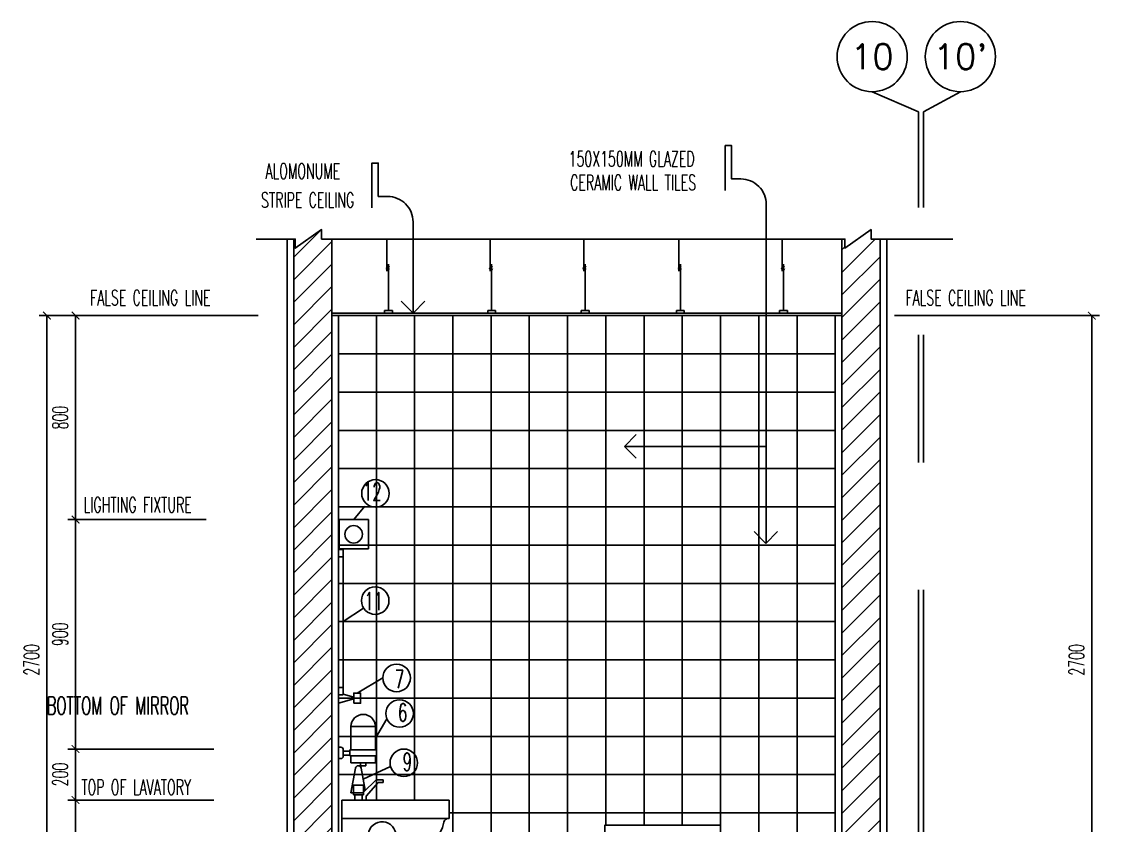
# Model space of a CAD drawing. Extents: x 417609.6 to 417638.5, y 43441 to 43460.9.
# Drawn here: x 417629.96 to 417634.187, y 43449.817 to 43452.969 of the extents above; entities that cross this region are included whole.
import ezdxf
from ezdxf.enums import TextEntityAlignment as Align

# ---------------------------------------------------------------- set-up
doc = ezdxf.new("R2010")
doc.units = 0
doc.header["$MEASUREMENT"] = 0
doc.header["$PDMODE"] = 3
doc.header["$PDSIZE"] = 0.1
doc.linetypes.add('CENTERX2', pattern=[4, 2.5, -0.5, 0.5, -0.5])
doc.linetypes.add('DASHED', pattern=[0.75, 0.5, -0.25])
doc.layers.get('0').update_dxf_attribs({"linetype": 'CONTINUOUS'})
doc.layers.get('DEFPOINTS').update_dxf_attribs({"linetype": 'CONTINUOUS'})
for name, color, linetype in [('2', 2, 'CONTINUOUS'), ('AX', 6, 'CONTINUOUS'), ('AX-CR', 2, 'CONTINUOUS'), ('AX-TXT', 4, 'CONTINUOUS'), ('AXES', 11, 'CENTERX2'), ('Dimout', 4, 'CONTINUOUS'), ('DW', 7, 'CONTINUOUS'), ('ELE', 3, 'CONTINUOUS'), ('ELV', 7, 'CONTINUOUS'), ('FIX', 3, 'CONTINUOUS'), ('Hatch', 11, 'CONTINUOUS'), ('K-FUR', 3, 'CONTINUOUS'), ('Plaster', 7, 'CONTINUOUS'), ('SANI', 2, 'CONTINUOUS'), ('Tile', 5, 'CONTINUOUS'), ('TXT', 2, 'CONTINUOUS'), ('WALL', 6, 'CONTINUOUS')]:
    doc.layers.add(name, color=color, linetype=linetype)
doc.styles.add('ROMANS', font='ROMANS.shx', dxfattribs={"width": 0.6})
doc.dimstyles.new('R50', dxfattribs={"dimscale": 0, "dimtxt": 0.06, "dimasz": 0.03, "dimexe": 0.03, "dimexo": 0.03, "dimgap": 0.03, "dimtad": 1, "dimdec": 0, "dimlfac": 1000, "dimzin": 13, "dimdsep": 46, "dimtxsty": 'ROMANS', "dimblk": 'ARCHTICK', "dimcen": 0.09, "dimclrd": 4, "dimclre": 4, "dimclrt": 2, "dimadec": 0, "dimazin": 0, "dimtfac": 1, "dimtdec": 0, "dimtofl": 0, "dimtmove": 2, "dimatfit": 3, "dimldrblk": 'CLOSEDBLANK', "dimfxl": 0, "dimtolj": 1, "dimtzin": 0, "dimarcsym": 0})

# ---------------------------------------------------------------- blocks, each defined once
blk = doc.blocks.new('AXU')
at = {"layer": 'AX-CR'}
blk.add_circle((0, 350), 350, dxfattribs=at)
at = {"layer": 'AX-TXT', "style": 'ROMANS'}
blk.add_attdef('AX', text='', height=250, dxfattribs=at).set_placement((0, 350), align=Align.MIDDLE)
blk = doc.blocks.new('Fix')
at = {"layer": 'FIX'}
for p, q in [((-0.2122, 0.6428), (-0.2122, 0.3506)), ((0.2122, 0.3506), (0.2122, 0.6428)), ((-0.2122, 0.6136), (-0.1246, 0.6136)), ((-0.1246, 0.6136), (-0.1246, 0.5843)), ((-0.1246, 0.5843), (-0.2122, 0.5843)), ((-0.2268, 0.2922), (-0.2268, 0.3506)), ((0.2268, 0.3506), (-0.2268, 0.3506)), ((-0.183, 0.3798), (-0.183, 0.3506)), ((0.183, 0.3798), (-0.183, 0.3798)), ((0.183, 0.3506), (0.183, 0.3798)), ((0.2268, 0.3506), (0.2268, 0.2922)), ((0.2268, 0.2922), (-0.2268, 0.2922)), ((-0.052, 0.0584), (-0.052, 0.1232)), ((-0.0382, 0.0584), (-0.0382, 0.1203)), ((0.0382, 0.0584), (0.0382, 0.1203)), ((0.052, 0.0584), (0.052, 0.1232)), ((0.0674, 0.0584), (-0.0674, 0.0584)), ((-0.0674, 0.0292), (-0.0674, 0.0584)), ((0.0674, 0.0292), (0.0674, 0.0584))]:
    blk.add_line(p, q, dxfattribs=at)
for points in [[(0.2268, 0.6428), (0.2268, 0.7012), (-0.2268, 0.7012), (-0.2268, 0.6428)], [(0.1117, 0), (0.1117, 0.0292), (-0.1117, 0.0292), (-0.1117, 0)]]:
    blk.add_lwpolyline(points, close=True, dxfattribs=at)
blk.add_arc((0, 0.333), 0.2161, 190.8887, 349.1113, dxfattribs=at)
blk = doc.blocks.new('GAN')
for p, q in [((-0.0212, 0.1644), (-0.0212, 0.29)), ((-0.0155, 0.01), (-0.0155, 0.1918)), ((0, 0.01), (-0.031, 0.01)), ((-0.031, 0.01), (-0.031, 0)), ((0, 0.01), (0, 0))]:
    blk.add_line(p, q)
blk.add_lwpolyline([(-0.0118, 0.184), (-0.024, 0.1754), (-0.0113, 0.1703)])
blk = doc.blocks.new('walling')
at = {"layer": 'ELV'}
blk.add_line((0.1363, -1.1797), (-0.4198, -1.1797), dxfattribs=at)
blk.add_lwpolyline([(-0.025, -0.176), (-0.025, 0), (0, 0), (0, -0.1306), (0.0363, -0.1306, -0.414214), (0.1363, -0.2306), (0.1363, -1.5582)], format="xyb", dxfattribs=at)
at = {"layer": 'WALL'}
for p, q in [((-0.4198, -1.1797), (-0.3736, -1.1334)), ((-0.4198, -1.1797), (-0.3736, -1.2259)), ((0.1345, -1.56), (0.0882, -1.5137)), ((0.1345, -1.56), (0.1808, -1.5137))]:
    blk.add_line(p, q, dxfattribs=at)
at = {"layer": 'TXT', "style": 'ROMANS', "width": 0.6}
for s, p in [('150X150MM GLAZED', (-0.639, -0.0816)), ('CERAMIC WALL TILES', (-0.6331, -0.1746))]:
    blk.add_text(s, height=0.06, dxfattribs=at).set_placement(p)
blk = doc.blocks.new('_ARCHTICK')
at = {"color": 0, "linetype": 'ByBlock', "const_width": 0.15}
blk.add_lwpolyline([(-0.5, -0.5), (0.5, 0.5)], dxfattribs=at)
blk = doc.blocks.new('*D149')
at = {"layer": 'DEFPOINTS', "color": 0}
for p in [(417630.1715, 43449.9161), (417630.7435, 43449.9161), (417630.9173, 43449.1158)]:
    blk.add_point(p, dxfattribs=at)
at = {"layer": 'Dimout', "color": 4, "lineweight": -2}
for p, q in [((417630.7135, 43449.9161), (417630.1415, 43449.9161)), ((417630.1715, 43449.1158), (417630.1715, 43449.9161)), ((417630.8873, 43449.1158), (417630.1415, 43449.1158))]:
    blk.add_line(p, q, dxfattribs=at)
at = {"layer": 'Dimout', "color": 4, "lineweight": -2, "xscale": 0.03, "yscale": 0.03, "zscale": 0.03}
for p, rotation in [((417630.1715, 43449.9161), 90), ((417630.1715, 43449.1158), 270)]:
    blk.add_blockref('_ARCHTICK', p, dxfattribs=dict(at, rotation=rotation))
at = {"layer": 'Dimout', "color": 2, "insert": (417630.1115, 43449.516), "char_height": 0.06, "attachment_point": 5, "rotation": 90, "style": 'ROMANS'}
blk.add_mtext('\\A1;800', dxfattribs=at)
blk = doc.blocks.new('_ClosedBlank')
at = {"color": 0, "linetype": 'ByBlock', "lineweight": -2}
for p, q in [((-1, 0.17), (0, 0)), ((-1, 0.17), (-1, -0.17)), ((0, 0), (-1, -0.17))]:
    blk.add_line(p, q, dxfattribs=at)
blk = doc.blocks.new('*D150')
at = {"layer": 'DEFPOINTS', "color": 0}
for p in [(417630.1715, 43450.1161), (417630.7435, 43450.1161), (417630.7435, 43449.9161)]:
    blk.add_point(p, dxfattribs=at)
at = {"layer": 'Dimout', "color": 4, "lineweight": -2}
for p, q in [((417630.7135, 43450.1161), (417630.1415, 43450.1161)), ((417630.1715, 43449.9161), (417630.1715, 43450.1161)), ((417630.7135, 43449.9161), (417630.1415, 43449.9161))]:
    blk.add_line(p, q, dxfattribs=at)
at = {"layer": 'Dimout', "color": 4, "lineweight": -2, "xscale": 0.03, "yscale": 0.03, "zscale": 0.03}
for p, rotation in [((417630.1715, 43450.1161), 90), ((417630.1715, 43449.9161), 270)]:
    blk.add_blockref('_ARCHTICK', p, dxfattribs=dict(at, rotation=rotation))
at = {"layer": 'Dimout', "color": 2, "insert": (417630.1115, 43450.0161), "char_height": 0.06, "attachment_point": 5, "rotation": 90, "style": 'ROMANS'}
blk.add_mtext('\\A1;200', dxfattribs=at)
blk = doc.blocks.new('*D151')
at = {"layer": 'DEFPOINTS', "color": 0}
for p in [(417630.1715, 43451.0157), (417630.7135, 43451.0157), (417630.7435, 43450.1161)]:
    blk.add_point(p, dxfattribs=at)
at = {"layer": 'Dimout', "color": 4, "lineweight": -2}
for p, q in [((417630.6835, 43451.0157), (417630.1415, 43451.0157)), ((417630.1715, 43450.1161), (417630.1715, 43451.0157)), ((417630.7135, 43450.1161), (417630.1415, 43450.1161))]:
    blk.add_line(p, q, dxfattribs=at)
at = {"layer": 'Dimout', "color": 4, "lineweight": -2, "xscale": 0.03, "yscale": 0.03, "zscale": 0.03}
for p, rotation in [((417630.1715, 43451.0157), 90), ((417630.1715, 43450.1161), 270)]:
    blk.add_blockref('_ARCHTICK', p, dxfattribs=dict(at, rotation=rotation))
at = {"layer": 'Dimout', "color": 2, "insert": (417630.1115, 43450.5659), "char_height": 0.06, "attachment_point": 5, "rotation": 90, "style": 'ROMANS'}
blk.add_mtext('\\A1;900', dxfattribs=at)
blk = doc.blocks.new('*D152')
at = {"layer": 'DEFPOINTS', "color": 0}
for p in [(417630.1715, 43451.8158), (417630.9173, 43451.8158), (417630.7135, 43451.0157)]:
    blk.add_point(p, dxfattribs=at)
at = {"layer": 'Dimout', "color": 4, "lineweight": -2}
for p, q in [((417630.8873, 43451.8158), (417630.1415, 43451.8158)), ((417630.1715, 43451.0157), (417630.1715, 43451.8158)), ((417630.6835, 43451.0157), (417630.1415, 43451.0157))]:
    blk.add_line(p, q, dxfattribs=at)
at = {"layer": 'Dimout', "color": 4, "lineweight": -2, "xscale": 0.03, "yscale": 0.03, "zscale": 0.03}
for p, rotation in [((417630.1715, 43451.8158), 90), ((417630.1715, 43451.0157), 270)]:
    blk.add_blockref('_ARCHTICK', p, dxfattribs=dict(at, rotation=rotation))
at = {"layer": 'Dimout', "color": 2, "insert": (417630.1115, 43451.4158), "char_height": 0.06, "attachment_point": 5, "rotation": 90, "style": 'ROMANS'}
blk.add_mtext('\\A1;800', dxfattribs=at)
blk = doc.blocks.new('*D153')
at = {"layer": 'DEFPOINTS', "color": 0}
for p in [(417630.0591, 43451.8158), (417630.7135, 43451.8158), (417630.7135, 43449.1158)]:
    blk.add_point(p, dxfattribs=at)
at = {"layer": 'Dimout', "color": 4, "lineweight": -2}
for p, q in [((417630.6835, 43451.8158), (417630.0291, 43451.8158)), ((417630.0591, 43449.1158), (417630.0591, 43451.8158)), ((417630.6835, 43449.1158), (417630.0291, 43449.1158))]:
    blk.add_line(p, q, dxfattribs=at)
at = {"layer": 'Dimout', "color": 4, "lineweight": -2, "xscale": 0.03, "yscale": 0.03, "zscale": 0.03}
for p, rotation in [((417630.0591, 43451.8158), 90), ((417630.0591, 43449.1158), 270)]:
    blk.add_blockref('_ARCHTICK', p, dxfattribs=dict(at, rotation=rotation))
at = {"layer": 'Dimout', "color": 2, "insert": (417629.9991, 43450.4658), "char_height": 0.06, "attachment_point": 5, "rotation": 90, "style": 'ROMANS'}
blk.add_mtext('\\A1;2700', dxfattribs=at)
blk = doc.blocks.new('*D192')
at = {"layer": 'DEFPOINTS', "color": 0}
for p in [(417633.3532, 43451.8158), (417633.9822, 43449.1158), (417634.1572, 43449.1158)]:
    blk.add_point(p, dxfattribs=at)
at = {"layer": 'Dimout', "color": 4, "lineweight": -2}
for p, q in [((417633.3832, 43451.8158), (417634.1872, 43451.8158)), ((417634.1572, 43451.8158), (417634.1572, 43449.1158)), ((417634.0122, 43449.1158), (417634.1872, 43449.1158))]:
    blk.add_line(p, q, dxfattribs=at)
at = {"layer": 'Dimout', "color": 4, "lineweight": -2, "xscale": 0.03, "yscale": 0.03, "zscale": 0.03}
for p, rotation in [((417634.1572, 43451.8158), 90), ((417634.1572, 43449.1158), 270)]:
    blk.add_blockref('_ARCHTICK', p, dxfattribs=dict(at, rotation=rotation))
at = {"layer": 'Dimout', "color": 2, "insert": (417634.0972, 43450.4658), "char_height": 0.06, "attachment_point": 5, "rotation": 90, "style": 'ROMANS'}
blk.add_mtext('\\A1;2700', dxfattribs=at)
blk = doc.blocks.new('ceil')
at = {"layer": 'ELV'}
blk.add_lwpolyline([(-0.1613, 0.4121), (-0.1613, 0.5881), (-0.1363, 0.5881), (-0.1363, 0.4575), (-0.1, 0.4575, -0.414214), (0, 0.3575), (0, 0)], format="xyb", dxfattribs=at)
at = {"layer": 'WALL'}
blk.add_lwpolyline([(0.0463, 0.0463), (0, 0), (-0.0463, 0.0463)], dxfattribs=at)
at = {"layer": 'TXT', "style": 'ROMANS', "width": 0.6}
for s, p in [('ALOMONUME', (-0.5788, 0.5268)), (' STRIPE CEILING', (-0.6209, 0.4135))]:
    blk.add_text(s, height=0.06, dxfattribs=at).set_placement(p)

msp = doc.modelspace()

# ---------------------------------------------------------------- hatches: boundary and pattern name
at = {"layer": 'Hatch'}
h = msp.add_hatch(dxfattribs=at)
h.set_pattern_fill('ANSI31', color=256, scale=0.5, style=0)
h.set_pattern_definition([(45, (-126.87622, -61.72799), (-0.044194173824, 0.044194173824), [])])
h.paths.add_polyline_path([(417633.3272, 43452.1158), (417633.2918, 43452.1158), (417633.2918, 43452.153), (417633.1888, 43452.0802), (417633.1888, 43452.1158), (417633.1772, 43452.1158), (417633.1772, 43449.0958), (417633.1773, 43449.0958), (417633.1773, 43449.0658), (417633.3272, 43449.0658)])
h.paths.add_polyline_path([(417631.1772, 43452.1158), (417631.1364, 43452.1158), (417631.1364, 43452.153), (417631.0334, 43452.0802), (417631.0334, 43452.1158), (417631.0272, 43452.1158), (417631.0272, 43449.0608), (417631.1772, 43449.0608), (417631.1772, 43449.0958)])

# ---------------------------------------------------------------- linework, layer by layer
for p, q in [((417633.1772, 43451.8258), (417631.1772, 43451.8258)), ((417633.1772, 43451.8158), (417631.1772, 43451.8158))]:
    msp.add_line(p, q)
at = {"layer": '2'}
for p, q in [((417631.2049, 43450.9678), (417631.2032, 43450.9678)), ((417631.2623, 43450.3131), (417631.2032, 43450.296)), ((417631.2623, 43450.3196), (417631.2213, 43450.3307)), ((417631.2518, 43450.1658), (417631.2032, 43450.1658)), ((417631.2647, 43450.0158), (417631.2032, 43450.0158))]:
    msp.add_line(p, q, dxfattribs=at)
at = {"layer": 'AXES'}
for p, q in [((417633.4772, 43452.6155), (417633.296, 43452.694)), ((417633.4972, 43452.6155), (417633.6417, 43452.694)), ((417633.4772, 43448.2401), (417633.4772, 43452.6155)), ((417633.4972, 43448.2401), (417633.4972, 43452.6155))]:
    msp.add_line(p, q, dxfattribs=at)
at = {"layer": 'DW'}
for p, q in [((417631.3067, 43451.0691), (417631.2625, 43451.0158)), ((417631.3014, 43450.6689), (417631.2213, 43450.6161)), ((417631.3928, 43450.2346), (417631.3477, 43450.1586)), ((417631.4069, 43450.0477), (417631.2997, 43449.9978))]:
    msp.add_line(p, q, dxfattribs=at)
at = {"layer": 'ELE'}
msp.add_line((417631.3769, 43450.395), (417631.2757, 43450.3355), dxfattribs=at)
msp.add_lwpolyline([(417633.6122, 43452.1158), (417633.2918, 43452.1158), (417633.2918, 43452.153), (417633.1888, 43452.0802), (417633.1888, 43452.1158), (417631.1364, 43452.1158), (417631.1364, 43452.153), (417631.0334, 43452.0802), (417631.0334, 43452.1158), (417630.8799, 43452.1158)], dxfattribs=at)
at = {"layer": 'FIX'}
msp.add_lwpolyline([(417631.2623, 43450.296), (417631.2892, 43450.296), (417631.2892, 43450.3355), (417631.2623, 43450.3355)], close=True, dxfattribs=at)
at = {"layer": 'FIX', "color": 2}
for centre in [(417631.3478, 43451.1187), (417631.3467, 43450.6981), (417631.4308, 43450.395), (417631.4425, 43450.2555), (417631.4589, 43450.0622)]:
    msp.add_circle(centre, 0.054, dxfattribs=at)
msp.add_arc((417631.3738, 43449.777), 0.054, 301.6669, 296.287, dxfattribs=at)
at = {"layer": 'Plaster'}
for p, q in [((417631.0012, 43452.1158), (417631.0012, 43449.1158)), ((417633.3532, 43452.1158), (417633.3532, 43449.1158)), ((417631.2032, 43451.8158), (417631.2032, 43449.1158)), ((417633.1512, 43451.8158), (417633.1512, 43449.1158))]:
    msp.add_line(p, q, dxfattribs=at)
at = {"layer": 'SANI'}
for p, q in [((417631.2049, 43450.9007), (417631.2049, 43451.0158)), ((417631.32, 43451.0158), (417631.2049, 43451.0158)), ((417631.32, 43450.9007), (417631.32, 43451.0158)), ((417631.2213, 43450.8982), (417631.2032, 43450.8982)), ((417631.32, 43450.9007), (417631.2049, 43450.9007)), ((417631.2213, 43450.8982), (417631.2213, 43450.3285)), ((417631.2213, 43450.8694), (417631.2032, 43450.8694)), ((417631.2213, 43450.3573), (417631.2032, 43450.3573)), ((417631.2213, 43450.3285), (417631.2032, 43450.3285)), ((417631.3477, 43450.2041), (417631.2518, 43450.2041)), ((417631.2518, 43450.2041), (417631.2518, 43450.1131)), ((417631.3477, 43450.2041), (417631.3477, 43450.1131)), ((417631.2118, 43450.1234), (417631.206, 43450.1234)), ((417631.2213, 43450.1138), (417631.2213, 43450.0885)), ((417631.2479, 43450.1079), (417631.2213, 43450.1079)), ((417631.3515, 43450.1131), (417631.2479, 43450.1131)), ((417631.2479, 43450.1131), (417631.2479, 43450.0901)), ((417631.3515, 43450.1131), (417631.3515, 43450.0901)), ((417631.2118, 43450.0789), (417631.206, 43450.0789)), ((417631.2479, 43450.0926), (417631.2213, 43450.0926)), ((417631.3515, 43450.0901), (417631.2479, 43450.0901)), ((417631.2518, 43450.0901), (417631.2518, 43450.0617)), ((417631.3477, 43450.0617), (417631.2518, 43450.0617)), ((417631.2892, 43450.0617), (417631.2892, 43450.0502)), ((417631.3103, 43450.0617), (417631.3103, 43450.0502)), ((417631.3477, 43450.0901), (417631.3477, 43450.0617)), ((417631.2693, 43450.0411), (417631.2518, 43449.9449)), ((417631.3103, 43450.0502), (417631.2892, 43450.0502)), ((417631.3076, 43449.9544), (417631.2918, 43450.0411)), ((417631.262, 43449.9362), (417631.262, 43449.9745)), ((417631.3506, 43449.9956), (417631.3004, 43449.9475)), ((417631.3004, 43449.9362), (417631.3004, 43449.9745)), ((417631.3116, 43449.9314), (417631.3581, 43449.9846)), ((417631.3506, 43449.9956), (417631.3777, 43449.9956)), ((417631.3581, 43449.9846), (417631.3777, 43449.9847)), ((417631.3777, 43449.9847), (417631.3777, 43449.9956)), ((417631.3004, 43449.9449), (417631.2518, 43449.9449)), ((417631.2668, 43449.9162), (417631.2668, 43449.9362)), ((417631.2956, 43449.9162), (417631.2956, 43449.9362)), ((417631.3116, 43449.9162), (417631.3116, 43449.9314)), ((417631.6368, 43449.9051), (417631.6368, 43449.9162))]:
    msp.add_line(p, q, dxfattribs=at)
at = {"layer": 'SANI', "linetype": 'Continuous'}
for p, q in [((417631.216, 43449.9162), (417631.216, 43449.7184)), ((417631.6368, 43449.9162), (417631.216, 43449.9162)), ((417631.6368, 43449.8442), (417631.6368, 43449.9158)), ((417631.6368, 43449.8442), (417631.216, 43449.8442))]:
    msp.add_line(p, q, dxfattribs=at)
at = {"layer": 'SANI', "linetype": 'DASHED'}
msp.add_lwpolyline([(417631.3004, 43449.9745), (417631.262, 43449.9745)], dxfattribs=at)
msp.add_lwpolyline([(417631.3004, 43449.9362), (417631.262, 43449.9362, 0.499277)], format="xyb", dxfattribs=at)
at = {"layer": 'SANI', "linetype": 'Continuous'}
msp.add_lwpolyline([(417631.6352, 43449.8443, 0.355712), (417631.6162, 43449.8292, -0.103437), (417631.6009, 43449.79, -0.107169), (417631.5447, 43449.7345, -0.077294), (417631.4681, 43449.7011, -0.037007), (417631.4114, 43449.6906, -0.037007)], format="xyb", dxfattribs=at)
at = {"layer": 'SANI'}
msp.add_circle((417631.2625, 43450.9583), 0.0344, dxfattribs=at)
for centre, radius, start, end in [((417631.2997, 43450.2041), 0.0479, 0, 180), ((417631.2118, 43450.1138), 0.00959, 0, 90), ((417631.2118, 43450.0885), 0.00959, 270, 0), ((417631.2805, 43450.0389), 0.0115, 9.5273, 170.4727)]:
    msp.add_arc(centre, radius, start, end, dxfattribs=at)
at = {"layer": 'Tile'}
for p, q in [((417631.3512, 43451.8158), (417631.3512, 43449.9162)), ((417631.5012, 43451.8158), (417631.5012, 43449.9162)), ((417631.6512, 43451.8158), (417631.6512, 43449.1158)), ((417631.8012, 43451.8158), (417631.8012, 43449.1158)), ((417631.9512, 43451.8158), (417631.9512, 43449.1158)), ((417632.1012, 43451.8158), (417632.1012, 43449.1158)), ((417632.2512, 43451.8158), (417632.2512, 43449.817)), ((417632.4012, 43451.8158), (417632.4012, 43449.817)), ((417632.5512, 43451.8158), (417632.5512, 43449.817)), ((417632.7012, 43451.8158), (417632.7012, 43449.1158)), ((417632.8512, 43451.8158), (417632.8512, 43449.1158)), ((417633.0012, 43451.8158), (417633.0012, 43449.1158)), ((417633.1512, 43451.6658), (417631.2032, 43451.6658)), ((417633.1512, 43451.5158), (417631.2032, 43451.5158)), ((417633.1512, 43451.3658), (417631.2032, 43451.3658)), ((417633.1512, 43451.2158), (417631.2032, 43451.2158)), ((417633.1512, 43451.0658), (417631.2032, 43451.0658)), ((417631.2032, 43450.9682), (417631.2049, 43450.9682)), ((417631.2032, 43450.9678), (417631.2049, 43450.9678)), ((417631.2032, 43450.9678), (417631.2049, 43450.9678)), ((417633.1512, 43450.9158), (417631.2032, 43450.9158)), ((417633.1512, 43450.7658), (417631.2032, 43450.7658)), ((417633.1512, 43450.6158), (417631.2032, 43450.6158)), ((417633.1512, 43450.4658), (417631.2032, 43450.4658)), ((417633.1512, 43450.3158), (417631.2032, 43450.3158)), ((417631.2032, 43450.1658), (417631.2518, 43450.1658)), ((417633.1512, 43450.1658), (417631.2032, 43450.1658)), ((417631.2032, 43450.0158), (417631.2647, 43450.0158)), ((417633.1512, 43450.0158), (417631.2032, 43450.0158)), ((417633.1512, 43449.8658), (417631.6368, 43449.8658))]:
    msp.add_line(p, q, dxfattribs=at)
at = {"layer": 'WALL'}
for p, q in [((417631.0272, 43452.1158), (417631.0272, 43449.0608)), ((417631.1772, 43452.1158), (417631.1772, 43449.0608)), ((417633.1772, 43452.1158), (417633.1772, 43449.0658)), ((417633.3272, 43452.1158), (417633.3272, 43449.0658))]:
    msp.add_line(p, q, dxfattribs=at)

# ---------------------------------------------------------------- block references
for p in [(417631.414, 43451.8258), (417631.8189, 43451.8258), (417632.1856, 43451.8258), (417632.5591, 43451.8258), (417632.964, 43451.8258)]:
    msp.add_blockref('GAN', p)
at = {"layer": 'AX'}
for p, xscale, yscale, zscale, values in [((417633.296, 43452.694), 0.0003928571252202249, 0.0003928571023529316, 0.0003928571065605136, {'AX': '10'}), ((417633.6417, 43452.694), 0.0003928571543240518, 0.0003928571314567569, 0.0003928571356643392, {'AX': "10'"})]:
    msp.add_blockref('AXU', p, dxfattribs=dict(at, xscale=xscale, yscale=yscale, zscale=zscale)).add_auto_attribs(values)
at = {"layer": 'K-FUR'}
msp.add_blockref('ceil', (417631.4951, 43451.8258), dxfattribs=at)
at = {"layer": 'Tile'}
msp.add_blockref('Fix', (417632.474, 43449.1158), dxfattribs=at)
at = {"layer": 'WALL'}
msp.add_blockref('walling', (417632.7444, 43452.4824), dxfattribs=at)

# ---------------------------------------------------------------- texts
at = {"layer": 'TXT', "style": 'ROMANS', "width": 0.6}
for s, height, p in [('FALSE CEILING LINE', 0.06, (417630.2285, 43451.8561)), ('FALSE CEILING LINE', 0.06, (417633.4264, 43451.8561)), ('12', 0.07, (417631.2998, 43451.0904)), ('LIGHTING FIXTURE', 0.06, (417630.203, 43451.0439)), ('11', 0.07, (417631.3046, 43450.6606)), ('7', 0.07, (417631.4241, 43450.3549)), ('BOTTOM OF MIRROR', 0.07, (417630.0586, 43450.2514)), ('6', 0.07, (417631.4366, 43450.2246)), ('9', 0.07, (417631.4546, 43450.0313)), ('TOP OF LAVATORY', 0.06, (417630.194, 43449.9364))]:
    msp.add_text(s, height=height, dxfattribs=at).set_placement(p)

# ---------------------------------------------------------------- dimensions: what is measured, and where the dimension line sits
at = {"layer": 'Dimout'}
for base, p1, p2, picture, middle in [((417630.0591, 43451.8158), (417630.7135, 43449.1158), (417630.7135, 43451.8158), '*D153', (417629.9991, 43450.4658)), ((417630.1715, 43451.8158), (417630.7135, 43451.0157), (417630.9173, 43451.8158), '*D152', (417630.1115, 43451.4158)), ((417634.1572, 43449.1158), (417633.3532, 43451.8158), (417633.9822, 43449.1158), '*D192', (417634.0972, 43450.4658)), ((417630.1715, 43451.0157), (417630.7435, 43450.1161), (417630.7135, 43451.0157), '*D151', (417630.1115, 43450.5659)), ((417630.1715, 43450.1161), (417630.7435, 43449.9161), (417630.7435, 43450.1161), '*D150', (417630.1115, 43450.0161)), ((417630.1715, 43449.9161), (417630.9173, 43449.1158), (417630.7435, 43449.9161), '*D149', (417630.1115, 43449.516))]:
    dim = msp.add_linear_dim(base=base, p1=p1, p2=p2, angle=90, dimstyle='R50', override={"dimscale": 1}, dxfattribs=at)
    dim.commit()
    dim.dimension.update_dxf_attribs({"geometry": picture, "text_midpoint": middle})

doc.saveas('drawing.dxf')
